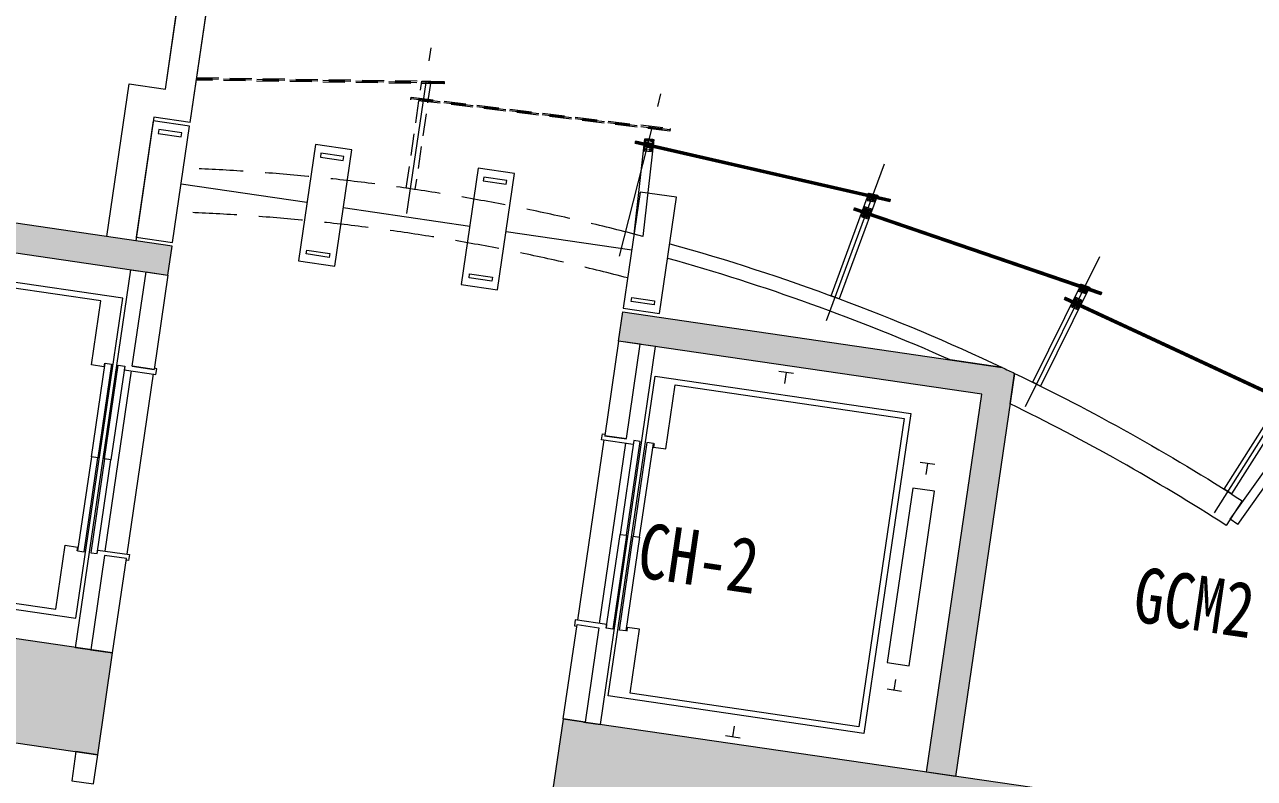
# Model space of a CAD drawing. Header units: inches. Extents: x -414268 to 632271, y -366004 to 318730.
# Drawn here: x 538989 to 547362, y 105944 to 111074 of the extents above; entities that cross this region are included whole.
import ezdxf

# ---------------------------------------------------------------- set-up
doc = ezdxf.new("R2010")
doc.units = ezdxf.units.IN
doc.header["$LTSCALE"] = 1200
doc.header["$MEASUREMENT"] = 0
for name, pattern in [('LVL_1$0$HIDDEN', [0.375, 0.25, -0.125]), ('ROOF_SHINGLE-1$0$CENTER2', [1.125, 0.75, -0.125, 0.125, -0.125]), ('ROOF_SHINGLE-1$0$HIDDEN2', [0.1875, 0.125, -0.0625])]:
    doc.linetypes.add(name, pattern=pattern)
doc.layers.get('0').update_dxf_attribs({"linetype": 'CONTINUOUS', "lineweight": 0})
doc.layers.get('DEFPOINTS').update_dxf_attribs({"linetype": 'CONTINUOUS', "lineweight": 0})
for name, color, linetype, lineweight in [('COL-HATCH', 7, 'CONTINUOUS', 0), ('COLUMN', 7, 'CONTINUOUS', 0), ('ELEV-DOOR', 7, 'CONTINUOUS', 0), ('ELEV-EVTR', 7, 'CONTINUOUS', 0), ('JJ', 7, 'CONTINUOUS', 0), ('LVL_1$0$A-CORE-STRUCT', 7, 'LVL_1$0$HIDDEN', 0), ('ROOF_SHINGLE-1$0$A-GLAS', 7, 'CONTINUOUS', 0), ('ROOF_SHINGLE-1$0$A-HDWR', 7, 'CONTINUOUS', 0), ('TEXT-EN', 7, 'CONTINUOUS', 0), ('WALL', 7, 'CONTINUOUS', 0), ('WINDOW', 7, 'CONTINUOUS', 0), ('WINDOW_TEXT', 7, 'CONTINUOUS', 0)]:
    doc.layers.add(name, color=color, linetype=linetype, lineweight=lineweight)
doc.styles.add('-黑体', font='simhei.ttf', dxfattribs={"width": 0.8})
pattern_1 = [(43.42499999999998, (0, 0), (-0.001718511183488081, 0.001815687008332217), [])]
pattern_2 = [(351, (0, 0), (0.0005866292439008652, 0.003703831277231767), []), (351, (0.001039067342699801, -0.00143015350464403), (0.0005866292439008652, 0.003703831277231767), [])]

# ---------------------------------------------------------------- blocks, each defined once
blk = doc.blocks.new('_A1OSQ')
for p, q in [((0.44999999999982, 0), (0.44999999999982, 0.9969278574199233)), ((0.4999999999998, 0), (0.4999999999998, 1.0000000000004)), ((0.44999999999982, 0), (0.4999999999998, 0))]:
    blk.add_line(p, q)
blk.add_arc((0.5000000000002001, 0), 1.0000000000004, 90.0000000000229, 180)
blk = doc.blocks.new('ROOF_SHINGLE-1$0$SHINGLE')
at = {"layer": 'ROOF_SHINGLE-1$0$A-GLAS'}
h = blk.add_hatch(color=7, dxfattribs=at)
h.paths.add_polyline_path([(-8.596691082045185, 12.03631785251211), (-8.595659891896933, 12.03522851928569), (-9.884937307276857, 10.81476618797729), (-9.885968497425086, 10.81585552120371)], flags=0)
edge = h.paths.add_edge_path(flags=17)
edge.add_line((-8.596691082045185, 12.03631785251211), (-8.595659891896945, 12.03522851928571))
edge.add_line((-8.59665231999306, 12.03773153476187), (-8.596691082045181, 12.0363178525121))
edge.add_line((-8.59665231999306, 12.03773153476187), (-8.600777080586019, 12.04208886766755))
edge.add_line((-8.600777080586019, 12.04208886766755), (-8.60219076283578, 12.04212762971967))
edge.add_line((-8.602190762835782, 12.04212762971967), (-9.891468178215703, 10.82166529841127))
edge.add_line((-9.891468178215707, 10.82166529841127), (-9.89150694026782, 10.8202516161615))
edge.add_line((-9.891506940267812, 10.82025161616151), (-9.88738217967486, 10.81589428325583))
edge.add_line((-9.885968497425086, 10.81585552120371), (-9.887382179674859, 10.81589428325582))
edge.add_line((-9.884937307276857, 10.81476618797729), (-9.885968497425093, 10.81585552120372))
edge.add_line((-9.884976069328975, 10.81335250572752), (-9.884937307276859, 10.81476618797729))
edge.add_line((-9.884976069328975, 10.81335250572752), (-9.880851308736023, 10.80899517282185))
edge.add_line((-9.880851308736007, 10.80899517282185), (-9.879437626486244, 10.80895641076974))
edge.add_line((-9.879437626486254, 10.80895641076974), (-8.590160211106348, 12.02941874207814))
edge.add_line((-8.590160211106346, 12.02941874207813), (-8.590121449054223, 12.03083242432789))
edge.add_line((-8.590121449054228, 12.03083242432789), (-8.594246209647176, 12.03518975723356))
edge.add_line((-8.595659891896933, 12.03522851928569), (-8.594246209647165, 12.03518975723356))
h.paths.add_polyline_path([(-9.884937307276857, 10.81476618797729), (-8.595659891896933, 12.03522851928569), (-8.594246209647174, 12.03518975723357), (-8.590121449054228, 12.03083242432789), (-8.590160211106346, 12.02941874207813), (-9.879437626486254, 10.80895641076974), (-9.880851308736007, 10.80899517282185), (-9.884976069328975, 10.81335250572752)], flags=0)
h.paths.add_polyline_path([(-9.885968497425086, 10.81585552120371), (-9.887382179674866, 10.81589428325584), (-9.891506940267812, 10.82025161616151), (-9.891468178215707, 10.82166529841127), (-8.602190762835782, 12.04212762971967), (-8.600777080586019, 12.04208886766755), (-8.59665231999306, 12.03773153476187), (-8.596691082045185, 12.03631785251211)], flags=0)
edge = h.paths.add_edge_path(flags=17)
edge.add_line((-9.884937307276857, 10.81476618797729), (-8.595659891896943, 12.0352285192857))
edge.add_line((-8.595659891896933, 12.03522851928569), (-8.594246209647165, 12.03518975723356))
edge.add_line((-8.594246209647174, 12.03518975723357), (-8.590121449054227, 12.0308324243279))
edge.add_line((-8.590121449054228, 12.03083242432789), (-8.590160211106351, 12.02941874207813))
edge.add_line((-8.590160211106346, 12.02941874207813), (-9.879437626486252, 10.80895641076974))
edge.add_line((-9.879437626486254, 10.80895641076974), (-9.880851308736018, 10.80899517282185))
edge.add_line((-9.880851308736007, 10.80899517282185), (-9.884976069328959, 10.81335250572752))
edge.add_line((-9.884976069328975, 10.81335250572752), (-9.884937307276859, 10.81476618797729))
edge.add_line((-9.884937307276857, 10.81476618797729), (-9.885968497425093, 10.81585552120372))
edge.add_line((-9.885968497425086, 10.81585552120371), (-9.887382179674859, 10.81589428325582))
edge.add_line((-9.887382179674866, 10.81589428325584), (-9.891506940267817, 10.82025161616151))
edge.add_line((-9.891506940267812, 10.82025161616151), (-9.891468178215698, 10.82166529841127))
edge.add_line((-9.891468178215707, 10.82166529841127), (-8.602190762835786, 12.04212762971967))
edge.add_line((-8.602190762835782, 12.04212762971967), (-8.60077708058602, 12.04208886766755))
edge.add_line((-8.600777080586019, 12.04208886766755), (-8.59665231999306, 12.03773153476188))
edge.add_line((-8.59665231999306, 12.03773153476187), (-8.596691082045181, 12.0363178525121))
edge.add_line((-8.596691082045185, 12.03631785251211), (-9.885968497425095, 10.81585552120372))
h = blk.add_hatch(dxfattribs=at)
h.set_pattern_fill('ANSI31', color=256, scale=0.02, angle=-1.574999999999998, style=0)
h.set_pattern_definition(pattern_1)
edge = h.paths.add_edge_path()
edge.add_line((-9.884937307276857, 10.81476618797729), (-8.595659891896933, 12.03522851928569))
edge.add_line((-8.595659891896933, 12.03522851928569), (-8.594246209647174, 12.03518975723357))
edge.add_line((-8.594246209647174, 12.03518975723357), (-8.590121449054228, 12.03083242432789))
edge.add_line((-8.590121449054228, 12.03083242432789), (-8.590160211106346, 12.02941874207813))
edge.add_line((-8.590160211106346, 12.02941874207813), (-9.879437626486254, 10.80895641076974))
edge.add_line((-9.879437626486254, 10.80895641076974), (-9.880851308736007, 10.80899517282185))
edge.add_line((-9.880851308736007, 10.80899517282185), (-9.884976069328975, 10.81335250572752))
edge.add_line((-9.884976069328975, 10.81335250572752), (-9.884937307276857, 10.81476618797729))
edge.add_line((-9.884937307276857, 10.81476618797729), (-9.885968497425086, 10.81585552120371))
edge.add_line((-9.885968497425086, 10.81585552120371), (-9.887382179674866, 10.81589428325584))
edge.add_line((-9.887382179674866, 10.81589428325584), (-9.891506940267812, 10.82025161616151))
edge.add_line((-9.891506940267812, 10.82025161616151), (-9.891468178215707, 10.82166529841127))
edge.add_line((-9.891468178215707, 10.82166529841127), (-8.602190762835782, 12.04212762971967))
edge.add_line((-8.602190762835782, 12.04212762971967), (-8.600777080586019, 12.04208886766755))
edge.add_line((-8.600777080586019, 12.04208886766755), (-8.59665231999306, 12.03773153476187))
edge.add_line((-8.59665231999306, 12.03773153476187), (-8.596691082045185, 12.03631785251211))
edge.add_line((-8.596691082045185, 12.03631785251211), (-9.885968497425086, 10.81585552120371))
h = blk.add_hatch(dxfattribs=at)
h.set_pattern_fill('ANSI31', color=256, scale=0.02, angle=-1.574999999999998, style=0)
h.set_pattern_definition(pattern_1)
edge = h.paths.add_edge_path()
edge.add_line((-9.884937307276857, 10.81476618797729), (-8.595659891896933, 12.03522851928569))
edge.add_line((-8.595659891896933, 12.03522851928569), (-8.594246209647174, 12.03518975723357))
edge.add_line((-8.594246209647174, 12.03518975723357), (-8.590121449054228, 12.03083242432789))
edge.add_line((-8.590121449054228, 12.03083242432789), (-8.590160211106346, 12.02941874207813))
edge.add_line((-8.590160211106346, 12.02941874207813), (-9.879437626486254, 10.80895641076974))
edge.add_line((-9.879437626486254, 10.80895641076974), (-9.880851308736007, 10.80899517282185))
edge.add_line((-9.880851308736007, 10.80899517282185), (-9.884976069328975, 10.81335250572752))
edge.add_line((-9.884976069328975, 10.81335250572752), (-9.884937307276857, 10.81476618797729))
edge.add_line((-9.884937307276857, 10.81476618797729), (-9.885968497425086, 10.81585552120371))
edge.add_line((-9.885968497425086, 10.81585552120371), (-9.887382179674866, 10.81589428325584))
edge.add_line((-9.887382179674866, 10.81589428325584), (-9.891506940267812, 10.82025161616151))
edge.add_line((-9.891506940267812, 10.82025161616151), (-9.891468178215707, 10.82166529841127))
edge.add_line((-9.891468178215707, 10.82166529841127), (-8.602190762835782, 12.04212762971967))
edge.add_line((-8.602190762835782, 12.04212762971967), (-8.600777080586019, 12.04208886766755))
edge.add_line((-8.600777080586019, 12.04208886766755), (-8.59665231999306, 12.03773153476187))
edge.add_line((-8.59665231999306, 12.03773153476187), (-8.596691082045185, 12.03631785251211))
edge.add_line((-8.596691082045185, 12.03631785251211), (-9.885968497425086, 10.81585552120371))
at = {"layer": 'ROOF_SHINGLE-1$0$A-HDWR'}
h = blk.add_hatch(dxfattribs=at)
h.set_pattern_fill('ANSI32', color=256, scale=0.01, angle=-53.99999999999999, style=0)
h.set_pattern_definition(pattern_2)
edge = h.paths.add_edge_path()
edge.add_arc((-8.711719204396262, 11.93982224952346), 0.004999999999998328, 133.4293884461105, 223.4293884461253, ccw=False)
edge.add_line((-8.71515650489038, 11.94345336027819), (-8.671583175833694, 11.9847009662077))
edge.add_arc((-8.668145875339569, 11.98106985545298), 0.004999999999996831, 43.42938844622557, 133.4293884462256, ccw=False)
edge.add_line((-8.664514764584847, 11.98450715594711), (-8.663827304486004, 11.98378093379615))
edge.add_line((-8.663827304486004, 11.98378093379615), (-8.714662855052168, 11.93565872687839))
edge.add_line((-8.714662855052168, 11.93565872687839), (-8.71535031515099, 11.93638494902934))
h = blk.add_hatch(dxfattribs=at)
h.set_pattern_fill('ANSI32', color=256, scale=0.01, angle=-53.99999999999999, style=0)
h.set_pattern_definition(pattern_2)
h.paths.add_polyline_path([(-8.694247947882516, 11.92400173474613), (-8.695729851640712, 11.92604140028679), (-8.65904984776829, 11.9607636117399), (-8.657567944010204, 11.9587239461994)])
h = blk.add_hatch(dxfattribs=at)
h.set_pattern_fill('ANSI32', color=256, scale=0.01, angle=-53.99999999999999, style=0)
h.set_pattern_definition(pattern_2)
h.paths.add_polyline_path([(-8.640314376592778, 11.84983730771108), (-8.641787245326125, 11.85186460126242), (-8.602064065906136, 11.88226066405458), (-8.600594396859481, 11.88023782056144)])
h = blk.add_hatch(dxfattribs=at)
h.set_pattern_fill('ANSI32', color=256, scale=0.01, angle=-53.99999999999999, style=0)
h.set_pattern_definition(pattern_2)
h.paths.add_polyline_path([(-8.627079195533375, 11.83162064378676), (-8.625607496877235, 11.82959500667312), (-8.585889948449964, 11.85999890131103), (-8.587359215800067, 11.86202115663711)])
at = {"layer": 'DEFPOINTS', "linetype": 'ROOF_SHINGLE-1$0$CENTER2'}
blk.add_lwpolyline([(-8.154119636998796, 11.22316408428526), (-8.823041462166723, 12.14398202139413)], dxfattribs=at)
at = {"layer": 'ROOF_SHINGLE-1$0$A-GLAS', "color": 4}
blk.add_lwpolyline([(-9.884937307276857, 10.81476618797729), (-8.595659891896933, 12.03522851928569), (-8.594246209647174, 12.03518975723357), (-8.590121449054228, 12.03083242432789), (-8.590160211106346, 12.02941874207813), (-9.879437626486254, 10.80895641076974), (-9.880851308736007, 10.80899517282185), (-9.884976069328975, 10.81335250572752), (-9.884937307276857, 10.81476618797729), (-9.885968497425086, 10.81585552120371), (-9.887382179674866, 10.81589428325584), (-9.891506940267812, 10.82025161616151), (-9.891468178215707, 10.82166529841127), (-8.602190762835782, 12.04212762971967), (-8.600777080586019, 12.04208886766755), (-8.59665231999306, 12.03773153476187), (-8.596691082045185, 12.03631785251211), (-9.885968497425086, 10.81585552120371)], dxfattribs=at)
at = {"layer": 'ROOF_SHINGLE-1$0$A-HDWR', "color": 3}
blk.add_lwpolyline([(-8.71535031515099, 11.93638494902934, -0.4142135623730676), (-8.71515650489038, 11.94345336027819), (-8.671583175833694, 11.9847009662077, -0.4142135623730669), (-8.664514764584847, 11.98450715594711), (-8.663827304486004, 11.98378093379615), (-8.714662855052168, 11.93565872687839)], format="xyb", close=True, dxfattribs=at)
at = {"layer": 'ROOF_SHINGLE-1$0$A-HDWR'}
blk.add_lwpolyline([(-8.277968519600565, 11.34260716010663), (-8.711216192460027, 11.9389214241166), (-8.667273967078147, 11.98051823655795), (-8.229427499938076, 11.37787427524418)], close=True, dxfattribs=at)
at = {"layer": 'ROOF_SHINGLE-1$0$A-HDWR', "linetype": 'ROOF_SHINGLE-1$0$HIDDEN2'}
blk.add_lwpolyline([(-8.696793711130342, 11.96083604131673), (-8.689971301920036, 11.95903237023845), (-8.66969122900471, 11.93760881678557), (-8.668238784702814, 11.93898373698322), (-8.688518857618144, 11.9604072904361), (-8.689945969593735, 11.96731828516917)], close=True, dxfattribs=at)
at = {"layer": 'ROOF_SHINGLE-1$0$A-HDWR', "color": 4}
for points in [[(-8.694247947882516, 11.92400173474613), (-8.695729851640712, 11.92604140028679), (-8.65904984776829, 11.9607636117399), (-8.657567944010204, 11.9587239461994)], [(-8.640314376592778, 11.84983730771108), (-8.641787245326125, 11.85186460126242), (-8.602064065906136, 11.88226066405458), (-8.600594396859481, 11.88023782056144)], [(-8.627079195533375, 11.83162064378676), (-8.625607496877235, 11.82959500667312), (-8.585889948449964, 11.85999890131103), (-8.587359215800067, 11.86202115663711)]]:
    blk.add_lwpolyline(points, close=True, dxfattribs=at)
at = {"layer": 'ROOF_SHINGLE-1$0$A-HDWR', "color": 2}
for points in [[(-8.694247947882516, 11.92400173474613), (-8.681665137416436, 11.90671729918024), (-8.645726543604939, 11.94245528208483), (-8.645726543604939, 11.94245528208483), (-8.6575679440102, 11.9587239461994)], [(-8.654420265272616, 11.86925238017124), (-8.641787245326125, 11.85186460126242), (-8.621892985233496, 11.86708156769725), (-8.602064065906136, 11.88226066405458), (-8.614702716845347, 11.89965627480916)], [(-8.625607496877235, 11.82959500667312), (-8.61293899105175, 11.81222224688017), (-8.593080216838116, 11.82742419419912), (-8.573251296044667, 11.84260328864126), (-8.585889948449964, 11.85999890131103)]]:
    blk.add_lwpolyline(points, close=True, dxfattribs=at)
at = {"layer": 'ROOF_SHINGLE-1$0$A-HDWR', "color": 1}
for points in [[(-8.683098703666097, 11.92604567734086), (-8.67936201423024, 11.92876054112996)], [(-8.682615907374847, 11.92145217746882), (-8.683098703666097, 11.92604567734086)], [(-8.682615907374847, 11.92145217746882), (-8.678396421647756, 11.91957354138587)], [(-8.67514252850315, 11.926881905047), (-8.67936201423024, 11.92876054112996)], [(-8.678396421647756, 11.91957354138587), (-8.674659732211902, 11.92228840517497)], [(-8.67514252850315, 11.926881905047), (-8.674659732211902, 11.92228840517497)], [(-8.664947460288182, 11.94365742112327), (-8.661210770852328, 11.94637228491236)], [(-8.664464663996938, 11.93906392125123), (-8.664947460288182, 11.94365742112327)], [(-8.664464663996938, 11.93906392125123), (-8.660245178269843, 11.93718528516827)], [(-8.656991285125237, 11.94449364882941), (-8.661210770852328, 11.94637228491236)], [(-8.660245178269843, 11.93718528516827), (-8.65650848883399, 11.93990014895737)], [(-8.656991285125237, 11.94449364882941), (-8.65650848883399, 11.93990014895737)], [(-8.642393154787296, 11.87003711784946), (-8.638656465351438, 11.87275198163855)], [(-8.641910358496046, 11.86544361797741), (-8.642393154787296, 11.87003711784946)], [(-8.641910358496046, 11.86544361797741), (-8.637690872768957, 11.86356498189446)], [(-8.634436979624342, 11.8708733455556), (-8.638656465351438, 11.87275198163855)], [(-8.637690872768957, 11.86356498189446), (-8.633954183333097, 11.86627984568355)], [(-8.634436979624342, 11.8708733455556), (-8.633954183333097, 11.86627984568355)], [(-8.62296167831811, 11.88491196754744), (-8.619224988882252, 11.88762683133653)], [(-8.622478882026861, 11.8803184676754), (-8.62296167831811, 11.88491196754744)], [(-8.622478882026861, 11.8803184676754), (-8.618259396299768, 11.87843983159244)], [(-8.615005503155162, 11.88574819525359), (-8.619224988882252, 11.88762683133653)], [(-8.618259396299768, 11.87843983159244), (-8.614522706863916, 11.88115469538154)], [(-8.615005503155162, 11.88574819525359), (-8.614522706863916, 11.88115469538154)], [(-8.613562643452415, 11.83038725390927), (-8.60982595401656, 11.83310211769837)], [(-8.61307984716117, 11.82579375403722), (-8.613562643452415, 11.83038725390927)], [(-8.61307984716117, 11.82579375403722), (-8.608860361434074, 11.82391511795427)], [(-8.60560646828947, 11.83122348161541), (-8.60982595401656, 11.83310211769837)], [(-8.608860361434074, 11.82391511795427), (-8.605123671998221, 11.82662998174337)], [(-8.60560646828947, 11.83122348161541), (-8.605123671998221, 11.82662998174337)], [(-8.594131166983233, 11.84526210360726), (-8.590394477547376, 11.84797696739635)], [(-8.593648370691986, 11.84066860373521), (-8.594131166983233, 11.84526210360726)], [(-8.593648370691986, 11.84066860373521), (-8.589428884964894, 11.83878996765226)], [(-8.586174991820284, 11.8460983313134), (-8.590394477547376, 11.84797696739635)], [(-8.589428884964894, 11.83878996765226), (-8.585692195529036, 11.84150483144135)], [(-8.586174991820284, 11.8460983313134), (-8.585692195529036, 11.84150483144135)]]:
    blk.add_lwpolyline(points, dxfattribs=at)
for centre, radius in [((-8.678879217938999, 11.92416704125791), 0.00499999999999368), ((-8.660727974561087, 11.94177878504032), 0.004999999999993679), ((-8.638173669060194, 11.86815848176651), 0.00499999999999368), ((-8.61874219259101, 11.88303333146449), 0.004999999999993679), ((-8.609343157725318, 11.82850861782632), 0.00499999999999368), ((-8.589911681256133, 11.8433834675243), 0.004999999999993679)]:
    blk.add_circle(centre, radius, dxfattribs=at)
blk = doc.blocks.new('电梯1')
at = {"layer": 'ELEV-DOOR'}
for points in [[(1941.318539092588, 9.094947017729282e-13), (1941.318539092585, 644.9999999999663), (1986.318539092586, 644.9999999999663), (1986.318539092586, 9.094947017729282e-13)], [(2031.318539092588, 9.094947017729282e-13), (2031.318539092588, 644.9999999999663), (2076.318539092586, 644.9999999999663), (2076.318539092586, 9.094947017729282e-13)], [(1941.318539092588, 9.094947017729282e-13), (1941.318539092584, -645.0000000000427), (1986.318539092586, -645.0000000000427), (1986.318539092586, 9.094947017729282e-13)], [(2031.318539092588, 9.094947017729282e-13), (2031.318539092588, -645.0000000000427), (2076.318539092586, -645.0000000000427), (2076.318539092586, 9.094947017729282e-13)]]:
    blk.add_lwpolyline(points, close=True, dxfattribs=at)
at = {"layer": 'ELEV-EVTR', "color": 2}
blk.add_lwpolyline([(2137.500000000017, -1299.999999999999), (2021.350118039955, -1299.999999999999), (2021.686960145217, 1300.000000000001), (2137.500000000017, 1300.000000000001)], dxfattribs=at)
at = {"layer": 'ELEV-EVTR', "color": 5}
for points in [[(1066.909269546251, 1252.999999999966), (1166.909269546274, 1252.999999999953)], [(1116.909269546262, 1252.999999999953), (1116.909269546265, 1177.999999999965)], [(24.99999999998772, 780.0000000000246), (124.9999999999541, 780.00000000001)], [(74.99999999999955, 780.00000000001), (74.99999999999955, 705.0000000000218)], [(74.99999999999955, -780.0000000000109), (74.99999999999955, -705.0000000000227)], [(24.99999999998772, -780.0000000000255), (124.9999999999541, -780.0000000000109)], [(1066.909269546251, -1252.999999999967), (1166.909269546274, -1252.999999999953)], [(1116.909269546263, -1252.999999999953), (1116.909269546266, -1177.999999999965)]]:
    blk.add_lwpolyline(points, dxfattribs=at)
at = {"layer": 'ELEV-EVTR', "color": 2}
blk.add_lwpolyline([(237.5000000000005, 1100.000000000004), (237.5000000000014, -1100.000000000001), (1996.318539092588, -1100.000000000001), (1996.318539092584, 1100.000000000002), (237.5000000000005, 1100.000000000004)], close=True, dxfattribs=at)
at = {"layer": 'ELEV-EVTR'}
blk.add_lwpolyline([(1936.318539092586, 644.9999999999663), (1936.318539092586, 619.9999999999663), (1851.318539092585, 619.9999999999673), (1851.318539092585, 1060.000000000003), (277.5, 1060.000000000003), (277.5000000000005, -1060.000000000001), (1851.318539092585, -1060.000000000003), (1851.318539092585, -620.0000000000427), (1936.318539092585, -620.0000000000427), (1936.318539092585, -645.0000000000427)], dxfattribs=at)
blk.add_lwpolyline([(0, -600.0000000000027), (0, 600.0000000000027), (149.9999999999986, 600.0000000000027), (149.9999999999986, -600.0000000000009)], close=True, dxfattribs=at)

msp = doc.modelspace()

# ---------------------------------------------------------------- hatches: boundary and pattern name
at = {"layer": 'COL-HATCH'}
for points in [[(537115.1708162923, 107159.2718682478), (537491.2445248857, 109730.6907528537), (539964.6503275873, 109368.9294640614), (539993.6268593944, 109566.8413702237), (537322.2921541398, 109957.527911228), (536917.276051732, 107188.214262062)], [(537115.1708162923, 107159.2718682478), (537491.2445248857, 109730.6907528537), (539964.6503275873, 109368.9294640614), (539993.6268593944, 109566.8413702237), (537322.2921541398, 109957.527911228), (536917.276051732, 107188.214262062)], [(539588.8553732939, 106797.491945571), (531953.1465070327, 107914.2253445), (530157.6609078196, 106576.9155721441), (529833.9490993985, 104363.5232548302), (530526.5807753585, 104262.2248764808), (530808.3334216212, 106188.7197598826), (532138.7455625953, 107179.6345063808), (539487.5569949446, 106104.8602696106)], [(539588.8553732939, 106797.491945571), (531953.1465070327, 107914.2253445), (530157.6609078196, 106576.9155721441), (529833.9490993985, 104363.5232548302), (530526.5807753585, 104262.2248764808), (530808.3334216212, 106188.7197598826), (532138.7455625953, 107179.6345063808), (539487.5569949446, 106104.8602696106)], [(546534.9616093547, 105781.6139226947), (542656.0084585999, 106348.2375643728), (542554.8072814792, 105656.2705056684), (546433.663231005, 105088.9822467342)], [(546534.9616093547, 105781.6139226947), (542656.0084585999, 106348.2375643728), (542554.8072814792, 105656.2705056684), (546433.663231005, 105088.9822467342)]]:
    msp.add_hatch(color=256, dxfattribs=at).paths.add_polyline_path(points)
h = msp.add_hatch(color=256, dxfattribs=at)
edge = h.paths.add_edge_path()
edge.add_line((545728.8243821766, 108700.1583861175), (545327.8035455376, 105958.162524961))
edge.add_line((545327.8035455374, 105958.162524961), (545129.9087809771, 105987.1049187751))
edge.add_line((545129.9087809774, 105987.1049187751), (545505.9824895712, 108558.523803381))
edge.add_line((545505.9824895714, 108558.523803381), (543032.5703480975, 108920.2417505624))
edge.add_line((543032.5703480972, 108920.2417505625), (543061.4849426907, 109118.1627151313))
edge.add_line((543061.4849426907, 109118.1627151313), (545644.2451378065, 108740.4303235712))
edge.add_arc((539552.4149342012, 95837.39741608607), 14268.80000004213, 64.35072536983529, 64.72688426900919, ccw=False)
h = msp.add_hatch(color=256, dxfattribs=at)
edge = h.paths.add_edge_path()
edge.add_line((545728.8243821766, 108700.1583861175), (545327.8035455376, 105958.162524961))
edge.add_line((545327.8035455374, 105958.162524961), (545129.9087809771, 105987.1049187751))
edge.add_line((545129.9087809774, 105987.1049187751), (545505.9824895712, 108558.523803381))
edge.add_line((545505.9824895714, 108558.523803381), (543032.5703480975, 108920.2417505624))
edge.add_line((543032.5703480972, 108920.2417505625), (543061.4849426907, 109118.1627151313))
edge.add_line((543061.4849426907, 109118.1627151313), (545644.2451378065, 108740.4303235712))
edge.add_arc((539552.4149342012, 95837.39741608607), 14268.80000004213, 64.35072536983529, 64.72688426900919, ccw=False)
at = {"layer": 'ROOF_SHINGLE-1$0$A-HDWR'}
h = msp.add_hatch(dxfattribs=at)
h.set_pattern_fill('ANSI32', color=256, scale=10, angle=-104.3206003159777, style=0)
h.set_pattern_definition([(33.53817657641792, (546148.7420700926, 124618.8846635998), (2.071846825027703, -3.125692040752355), []), (33.53817657641792, (546149.093351831, 124620.6171765521), (2.071846825027703, -3.125692040752355), [])])
h.paths.add_polyline_path([(543214.4853504652, 110273.0183597546), (543214.9828862902, 110275.4722466209), (543263.7400557862, 110264.3089637251), (543263.2433272284, 110261.8591629392)])
h = msp.add_hatch(dxfattribs=at)
h.set_pattern_fill('ANSI32', color=256, scale=10, angle=-104.3206003159777, style=0)
h.set_pattern_definition([(300.6793996840225, (539613.8433137382, 96051.45605116127), (3.225134168707757, 1.913376490352521), []), (300.6793996840225, (539613.4060611799, 96049.74321427771), (3.225134168707757, 1.913376490352521), [])])
h.paths.add_polyline_path([(543211.4900271224, 110245.4928494143), (543210.8707042702, 110243.0668358415), (543259.6297313881, 110231.9116694717), (543260.2480038854, 110234.333652599)])

# ---------------------------------------------------------------- linework, layer by layer
at = {"layer": 'COLUMN'}
for points in [[(537115.1708162923, 107159.2718682478), (537491.2445248857, 109730.6907528537), (539964.6503275873, 109368.9294640614), (539993.6268593944, 109566.8413702237), (537322.2921541398, 109957.527911228), (536917.276051732, 107188.214262062)], [(539588.8553732939, 106797.491945571), (531953.1465070327, 107914.2253445), (530157.6609078196, 106576.9155721441), (529833.9490993985, 104363.5232548302), (530526.5807753585, 104262.2248764808), (530808.3334216212, 106188.7197598826), (532138.7455625953, 107179.6345063808), (539487.5569949446, 106104.8602696106)], [(546534.9616093547, 105781.6139226947), (542656.0084585999, 106348.2375643728), (542554.8072814792, 105656.2705056684), (546433.663231005, 105088.9822467342)]]:
    msp.add_lwpolyline(points, close=True, dxfattribs=at)
msp.add_lwpolyline([(545728.8243821766, 108700.1583861175), (545327.8035455374, 105958.162524961), (545129.9087809774, 105987.1049187751), (545505.9824895714, 108558.523803381), (543032.5703480972, 108920.2417505625), (543061.4849426907, 109118.1627151313), (545644.2451378067, 108740.4303235712, -0.00164130429913889)], format="xyb", close=True, dxfattribs=at)
at = {"layer": 'DEFPOINTS'}
for p, q in [((543209.553439674, 110269.0178406324), (543268.4062263984, 110255.5482532398)), ((543207.5581251455, 110251.5220218316), (543207.5581251455, 110251.5220218316)), ((543207.5581251455, 110251.5220218316), (543266.41091187, 110238.052434439)), ((539870.4903429907, 108724.7971917452), (539722.0692695708, 108746.5039871059)), ((542938.3216877363, 108276.1224472044), (543086.7427611563, 108254.4156518438)), ((539682.5094951678, 107439.4706959272), (539534.0884217478, 107461.1774912879)), ((542750.3408399138, 106990.7959513864), (542898.7619133336, 106969.0891560258))]:
    msp.add_line(p, q, dxfattribs=at)
at = {"layer": 'DEFPOINTS', "linetype": 'ROOF_SHINGLE-1$0$CENTER2'}
for points in [[(541592.7516327864, 109788.3566463427), (541757.5273754038, 110914.505409221)], [(543039.846784312, 109498.6585723167), (543321.4344677648, 110601.4144192814)]]:
    msp.add_lwpolyline(points, dxfattribs=at)
at = {"layer": 'ELEV-DOOR', "color": 5}
for points in [[(539670.7029939445, 108748.9631879797), (539667.0851947181, 108724.2263424097), (539882.8802634974, 108692.6660033696), (539888.6687422602, 108732.2449562817), (539871.9374626812, 108734.6919299733)], [(543136.6619170918, 108242.0617127419), (543133.0441178649, 108217.3248671719), (542917.2490490854, 108248.8852062119), (542923.0375278485, 108288.4641591239), (542939.768807427, 108286.0171854324)], [(539484.1692658123, 107473.5314303897), (539487.7870650394, 107498.2682759597), (539703.5821338187, 107466.7079369197), (539697.793655056, 107427.1289840077), (539681.062375477, 107429.5759576993)], [(542950.1281889596, 106966.629955152), (542953.7459881867, 106991.366800722), (542737.9509194072, 107022.9271397619), (542732.1624406443, 106983.34818685), (542748.8937202224, 106980.9012131584)]]:
    msp.add_lwpolyline(points, dxfattribs=at)
at = {"layer": 'ELEV-EVTR'}
for p, q in [((539538.4297808197, 107490.8617059719), (539717.8726224673, 108717.8092462447)), ((539686.8508542401, 107469.1549106113), (539866.2936958878, 108696.1024508841)), ((542754.6821989862, 107020.4801660704), (542934.1250406336, 108247.4277063432)), ((542903.1032724055, 106998.7733707099), (543082.5461140533, 108225.7209109826))]:
    msp.add_line(p, q, dxfattribs=at)
at = {"layer": 'JJ'}
for p, q in [((540911.2689192595, 109862.156116187), (540055.1294461472, 109987.367744933)), ((542019.4796008158, 109700.0787108233), (541158.6373749597, 109825.9781239189)), ((543122.9875295465, 109538.6890898214), (542266.8480565161, 109663.9007185553))]:
    msp.add_line(p, q, dxfattribs=at)
for points in [[(539749.8762028178, 109627.7562080774), (539997.2446585181, 109591.5782158092), (540113.0142337757, 110383.1572740495), (539865.6457780758, 110419.3352663174)], [(539899.6187096161, 110333.1662833197), (540055.78734398, 110310.3263960327), (540059.6630036891, 110336.8263728684), (539903.4943693255, 110359.6662601553)], [(540853.3841316302, 109466.3665870644), (541100.7525873305, 109430.1885947965), (541216.5221625881, 110221.7676530369), (540969.153706888, 110257.9456453048)], [(541003.126638429, 110171.7766623067), (541159.2952727929, 110148.9367750201), (541163.1709325016, 110175.4367518557), (541007.0022981376, 110198.2766391426)], [(541961.5948131871, 109304.2891817031), (542208.9632688875, 109268.1111894352), (542324.7328441448, 110059.6902476755), (542077.3643884449, 110095.8682399435)], [(542111.3373199857, 110009.6992569454), (542267.5059543499, 109986.8593696587), (542271.3816140587, 110013.3593464944), (542115.2129796946, 110036.1992337812)], [(543065.102741919, 109142.899560712), (543312.4711976191, 109106.721568444), (543428.2407728769, 109898.3006266843), (543180.872317177, 109934.4786189524)], [(540910.6110214265, 109539.1974650793), (541066.7796557902, 109516.357577793), (541062.9039960813, 109489.857600957), (540906.7353617172, 109512.6974882437)], [(542018.8217029835, 109377.120059718), (542174.9903373471, 109354.2801724317), (542171.1146776378, 109327.7801955956), (542014.9460432741, 109350.6200828823)], [(543122.3296317155, 109215.730438729), (543278.4982660792, 109192.8905514423), (543274.6226063704, 109166.3905746067), (543118.4539720064, 109189.230461893)]]:
    msp.add_lwpolyline(points, close=True, dxfattribs=at)
at = {"layer": 'LVL_1$0$A-CORE-STRUCT'}
for centre, radius, start, end in [((539552.4149342175, 95837.39741612472), 14268.8, 75.4431323385102, 87.91566703163045), ((539552.4149342175, 95837.39741612469), 13968.8, 75.30865077700237, 88.05014859029562)]:
    msp.add_arc(centre, radius, start, end, dxfattribs=at)
at = {"layer": 'ROOF_SHINGLE-1$0$A-GLAS', "linetype": 'ROOF_SHINGLE-1$0$HIDDEN2'}
for points in [[(540160.1921605365, 110704.0298678309), (541844.222516556, 110677.833367738), (541845.206841632, 110676.8179347538), (541845.1135179067, 110670.8186605741), (541844.0980849224, 110669.8343354985), (540159.0246636118, 110696.047061344)], [(540161.5785631354, 110713.509450534), (541844.3702791212, 110687.3322185224), (541845.3546041974, 110686.3167855382), (541845.2612804717, 110680.3175113586), (541844.2458474878, 110679.3331862829), (540160.4110662099, 110705.5266440471)], [(541620.4200964209, 110569.9878994418), (543382.9157190684, 110356.9767821276), (543383.7885102595, 110355.864021804), (543383.06860286, 110349.9073672617), (543381.9558425366, 110349.0345760712), (541619.4602198887, 110562.0456933853), (541618.5874286983, 110563.1584537088), (541619.3073360974, 110569.1151082512), (541620.4200964209, 110569.9878994418), (541620.600073271, 110571.4770630773), (541619.7272820796, 110572.589823401), (541620.4471894794, 110578.5464779433), (541621.5599498027, 110579.4192691338), (543384.0555724506, 110366.4081518196), (543384.9283636408, 110365.295391496), (543384.208456242, 110359.3387369538), (543383.0956959182, 110358.4659457632), (541620.600073271, 110571.4770630773)]]:
    msp.add_lwpolyline(points, dxfattribs=at)
msp.add_lwpolyline([(541587.5965928198, 109960.3410050685), (541694.2616096609, 110689.6672843717), (541754.7622562344, 110688.7261462336), (541646.9650221879, 109951.6582869243)], close=True, dxfattribs=at)
at = {"layer": 'ROOF_SHINGLE-1$0$A-HDWR'}
msp.add_lwpolyline([(543272.567379747, 110292.0351236081), (543197.38340839, 109632.7881254264), (543138.7461852918, 109648.1478721125), (543212.7835929184, 110297.3412819573)], close=True, dxfattribs=at)
at = {"layer": 'ROOF_SHINGLE-1$0$A-HDWR', "color": 4}
for points in [[(543214.4853504652, 110273.0183597546), (543214.9828862902, 110275.4722466209), (543263.7400557862, 110264.3089637251), (543263.2433272284, 110261.8591629392)], [(543211.4900271224, 110245.4928494143), (543210.8707042702, 110243.0668358415), (543259.6297313881, 110231.9116694717), (543260.2480038854, 110234.333652599)]]:
    msp.add_lwpolyline(points, close=True, dxfattribs=at)
at = {"layer": 'ROOF_SHINGLE-1$0$A-HDWR', "color": 2}
for points in [[(543263.8214516514, 110264.2903275924), (543267.2371511883, 110292.3171631908), (543242.3299580282, 110294.575889475), (543217.4602075059, 110296.8312202474), (543214.9828862902, 110275.4722466209)], [(543210.7893053032, 110243.0854584243), (543207.3782713066, 110215.0580546192), (543232.2858401204, 110212.8034745469), (543257.1559657326, 110210.5522837536), (543259.6297313881, 110231.9116694717)]]:
    msp.add_lwpolyline(points, close=True, dxfattribs=at)
at = {"layer": 'ROOF_SHINGLE-1$0$A-HDWR', "color": 1}
for points in [[(543224.6044518026, 110285.5088084365), (543227.3593249028, 110289.216099568)], [(543224.6044518026, 110285.5088084365), (543226.4376235516, 110281.2693727815)], [(543231.0256684003, 110280.737228258), (543226.4376235516, 110281.2693727815)], [(543231.9473697518, 110288.6839550445), (543227.3593249028, 110289.216099568)], [(543233.780541501, 110284.4445193894), (543231.0256684003, 110280.737228258)], [(543233.780541501, 110284.4445193894), (543231.9473697518, 110288.6839550445)], [(543248.9757212778, 110283.2986827676), (543251.7305943787, 110287.0059738991)], [(543250.8088930266, 110279.0592471127), (543248.9757212778, 110283.2986827676)], [(543255.3969378762, 110278.5271025891), (543250.8088930266, 110279.0592471127)], [(543256.3186392281, 110286.4738293755), (543251.7305943787, 110287.0059738991)], [(543258.1518109769, 110282.2343937205), (543255.3969378762, 110278.5271025891)], [(543258.1518109769, 110282.2343937205), (543256.3186392281, 110286.4738293755)], [(543216.4619329623, 110225.1423363425), (543219.2161888899, 110228.8500860131)], [(543216.4619329623, 110225.1423363425), (543218.2958104045, 110220.9032059056)], [(543218.2958104045, 110220.9032059056), (543222.8839437736, 110220.3718251393)], [(543219.2161888899, 110228.8500860131), (543223.8043222593, 110228.3187052468)], [(543225.638199701, 110224.0795748097), (543222.8839437736, 110220.3718251393)], [(543223.8043222593, 110228.3187052468), (543225.638199701, 110224.0795748097)], [(543240.8335700089, 110222.9362676723), (543243.5878259367, 110226.6440173428)], [(543240.8335700089, 110222.9362676723), (543242.6674474508, 110218.6971372354)], [(543242.6674474508, 110218.6971372354), (543247.2555808199, 110218.1657564689)], [(543243.5878259367, 110226.6440173428), (543248.1759593054, 110226.1126365765)], [(543250.009836748, 110221.8735061394), (543247.2555808199, 110218.1657564689)], [(543250.009836748, 110221.8735061394), (543248.1759593054, 110226.1126365765)]]:
    msp.add_lwpolyline(points, dxfattribs=at)
for centre, radius in [((543229.1924966085, 110284.9766639326), 4.99999999999368), ((543253.5637661349, 110282.7665382246), 4.999999999993681), ((543221.0500663298, 110224.6109555754), 4.99999999999368), ((543245.4217034224, 110222.4048868743), 4.999999999993679)]:
    msp.add_circle(centre, radius, dxfattribs=at)
at = {"layer": 'WALL'}
for p, q in [((539947.9242787098, 110634.695502486), (540939.378677777, 117413.8042433507)), ((540116.8766493904, 110407.8583441212), (541108.3310485391, 117186.9670849742)), ((539947.9242787082, 110634.6955024862), (540024.6133048211, 111159.0597574018)), ((540116.8766493914, 110407.8583441211), (540222.5080693252, 111130.1173635958)), ((539548.363639134, 109631.9617563059), (539700.3112066581, 110670.909270247)), ((539700.3112066581, 110670.909270247), (539947.9242787082, 110634.6955024862)), ((539869.2635773027, 110444.0721118877), (539746.2584035923, 109603.0193625066)), ((540116.8766493914, 110407.8583441211), (539869.2635773027, 110444.0721118877))]:
    msp.add_line(p, q, dxfattribs=at)
msp.add_lwpolyline([(543382.0783461079, 109582.6632044473, -0.0423686703662504), (545644.2451378063, 108740.4303235711), (545290.9218180999, 108792.1043670224, 0.03610729974140166), (543367.489746386, 109482.9130757678, 0.03610729974140166)], format="xyb", dxfattribs=at)
for points in [[(539964.6946845194, 109368.9229763993), (539870.8093156139, 108726.9780462536), (539722.3882421935, 108748.6848416142), (539816.2736110997, 109390.6297717599)], [(543032.5259910508, 108920.2482374473), (542938.6406221448, 108278.3033073017), (543087.0616955652, 108256.596511941), (543180.9470644707, 108898.5414420867)], [(539588.6241262618, 106797.525765782), (539682.5094951675, 107439.4706959276), (539534.0884217478, 107461.1774912883), (539440.2030528414, 106819.2325611426)], [(542656.4554710083, 106348.851021241), (542750.3408399138, 106990.7959513867), (542898.7619133343, 106969.0891560261), (542804.8765444278, 106327.1442258804)], [(539339.1359215246, 106126.5670649712), (539310.1935277104, 105928.6723004111), (539458.6146011304, 105906.9655050506), (539487.5569949446, 106104.8602696106)]]:
    msp.add_lwpolyline(points, close=True, dxfattribs=at)
msp.add_lwpolyline([(545728.8243821766, 108700.1583861175, -0.03113875535748897), (547278.4755251429, 107833.5068348219), (547170.1824578778, 107665.3622197358, 0.03002805749491994), (545698.4848792527, 108492.71083266)], format="xyb", close=True, dxfattribs=at)

# ---------------------------------------------------------------- block references
at = {"layer": 'COL-HATCH', "rotation": 351.6793996836047}
msp.add_blockref('电梯1', (537523.0322743598, 108412.2121455821), dxfattribs=at)
at = {"layer": 'COL-HATCH', "xscale": -1, "rotation": 351.6793996836047}
msp.add_blockref('电梯1', (545097.4677571747, 107304.44006707), dxfattribs=at)
at = {"layer": 'ROOF_SHINGLE-1$0$A-HDWR', "yscale": 999.9999999999962, "zscale": 1000}
for p, xscale, rotation in [((539631.1654267116, 96050.05265080946), 999.999999999974, 303.6793996840217), ((539652.962548105, 96040.65603521692), 999.9999999999327, 297.6793996840202), ((539673.6580489201, 96029.03247566365), 999.999999999989, 291.6793996840238)]:
    msp.add_blockref('ROOF_SHINGLE-1$0$SHINGLE', p, dxfattribs=dict(at, xscale=xscale, rotation=rotation))
at = {"layer": 'WINDOW', "xscale": -1249.999999999989, "yscale": 1250.000000000035, "zscale": 1250.000000000009, "rotation": 324.6793996840221}
msp.add_blockref('_A1OSQ', (547707.21183249, 107346.0539835931), dxfattribs=at)

# ---------------------------------------------------------------- texts
at = {"layer": 'TEXT-EN', "style": '-黑体', "width": 0.8}
msp.add_text('CH-2', height=375, rotation=351.6793996836608, dxfattribs=at).set_placement((543146.7346125245, 107316.6459896635))
at = {"layer": 'WINDOW_TEXT', "style": '-黑体', "width": 0.8}
msp.add_text('GCM2', height=375, rotation=351.6793996836608, dxfattribs=at).set_placement((546521.8305550218, 107015.4140303366))

doc.saveas('drawing.dxf')
